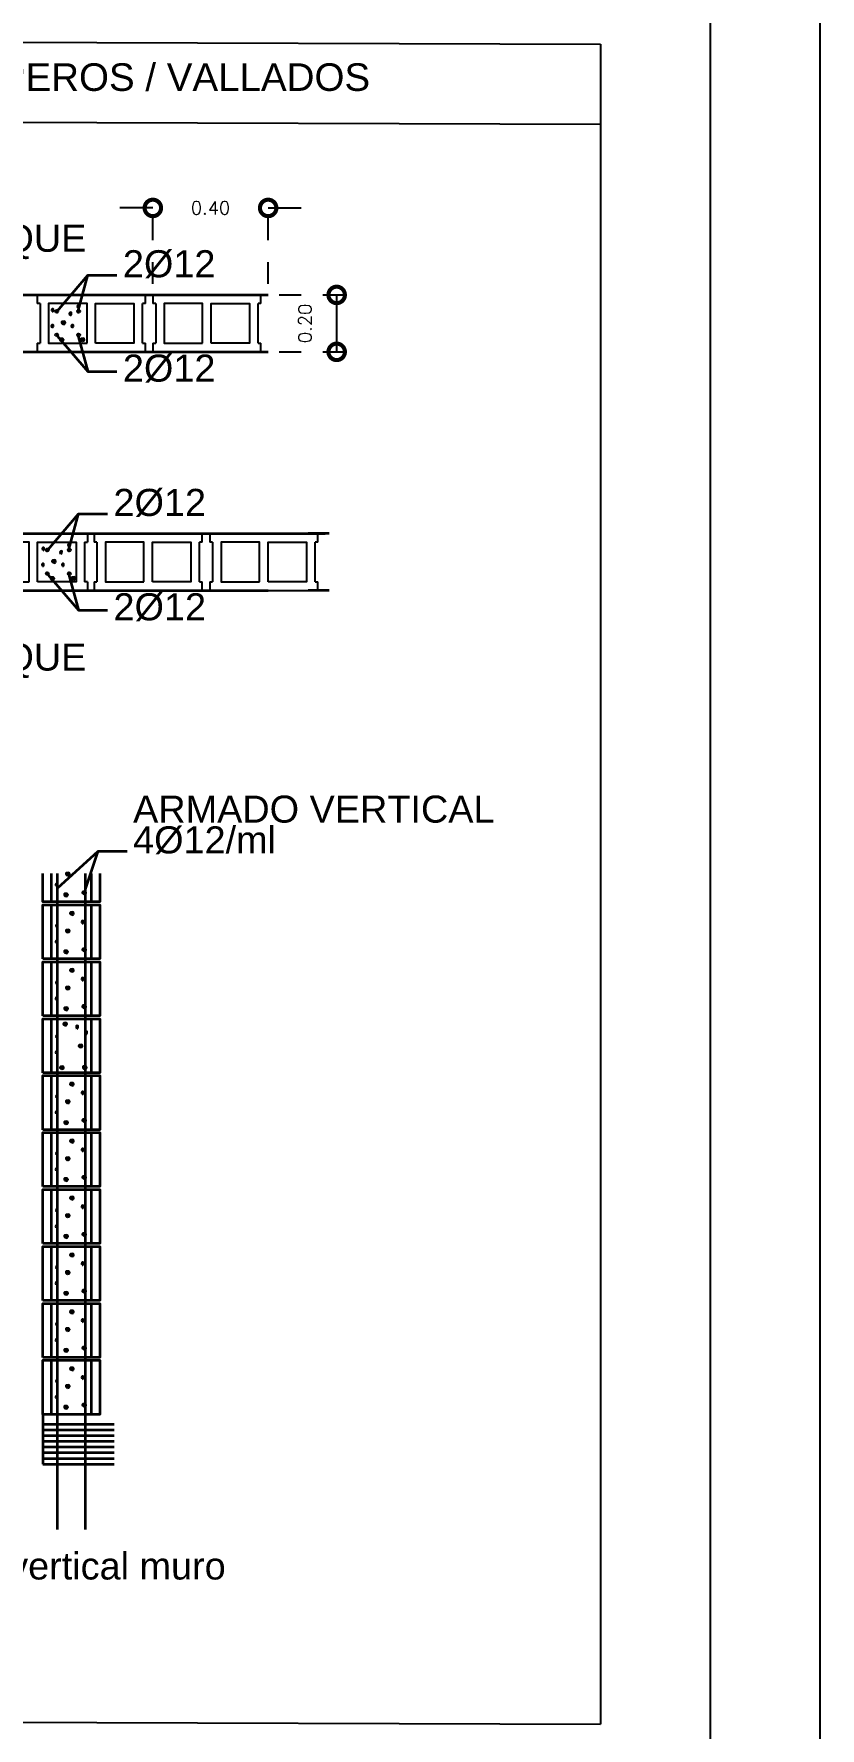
# Model space of a CAD drawing. Extents: x 2455 to 9764, y -806 to 181.
# Drawn here: x 4774.14 to 4777.72, y -658.07 to -650.35 of the extents above; entities that cross this region are included whole.
import ezdxf

# ---------------------------------------------------------------- set-up
doc = ezdxf.new("R2010")
doc.units = 0
doc.header["$LTSCALE"] = 0.2
doc.header["$MEASUREMENT"] = 0
doc.linetypes.add('PUNTOS2', pattern=[0.125, 0, -0.125])
doc.layers.get('0').update_dxf_attribs({"linetype": 'CONTINUOUS'})
doc.layers.add('0-CYPE2', color=4, linetype='CONTINUOUS', lineweight=35)
doc.layers.add('REF_REFERENCIAS', color=8, linetype='CONTINUOUS', lineweight=0)
for name, color, linetype in [('01_cajetín', 7, 'CONTINUOUS'), ('01_textos sup', 7, 'CONTINUOUS'), ('BLOQUES', 5, 'CONTINUOUS'), ('CYPECABECERA', 2, 'CONTINUOUS')]:
    doc.layers.add(name, color=color, linetype=linetype)
doc.layers.add('01_cartela', color=6, linetype='CONTINUOUS', plot=False)
doc.styles.add('Estilo1', font='swissel.ttf')
doc.styles.add('NIEVES2', font='sanss___.ttf')
doc.styles.add('ROMANS', font='romans')
doc.dimstyles.new('DECIMAL-50', dxfattribs={"dimtxt": 0.08, "dimasz": 0.15, "dimexe": 0.05, "dimexo": 0.05, "dimgap": 0.09, "dimtad": 0, "dimzin": 0, "dimdsep": 46, "dimtxsty": 'ROMANS', "dimblk": 'DOTSMALL', "dimcen": 0.09, "dimclrt": 7, "dimadec": 0, "dimazin": 0, "dimtfac": 1.38, "dimtix": 1, "dimtofl": 0, "dimtmove": 2, "dimatfit": 3, "dimldrblk": 'OBLIQUE', "dimfxl": 1, "dimtolj": 1, "dimtzin": 0, "dimarcsym": 0})

# ---------------------------------------------------------------- blocks, each defined once
blk = doc.blocks.new('PIE')
blk.add_lwpolyline([(-0.013, 0.073), (0.054, 0.051), (0.08, 0), (0.054, -0.076), (-0.008, -0.062), (-0.083, -0.062), (-0.093, 0.005), (-0.049, 0.041)], close=True)
blk = doc.blocks.new('*X1119')
at = {"color": 0}
for p, q in [((10.405, 14.2), (11.655, 14.2)), ((10.405, 14.1), (11.655, 14.1)), ((10.405, 14), (11.655, 14)), ((10.405, 13.9), (11.655, 13.9)), ((10.405, 13.8), (11.655, 13.8)), ((10.405, 13.7), (11.655, 13.7)), ((10.405, 13.6), (11.655, 13.6)), ((10.405, 13.5), (11.655, 13.5))]:
    blk.add_line(p, q, dxfattribs=at)
blk = doc.blocks.new('BLOQ')
at = {"layer": 'BLOQUES', "color": 8}
for p, q in [((0, 0.2), (0.02, 0.2)), ((0, 0), (0.02, 0))]:
    blk.add_line(p, q, dxfattribs=at)
at = {"layer": 'BLOQUES'}
for p, q in [((0.02, 0.2), (0.4, 0.2)), ((0.02, 0.17), (0.02, 0.2)), ((0.4, 0.2), (0.4, 0.17)), ((0.02, 0.17), (0.03, 0.17)), ((0.03, 0.03), (0.03, 0.17)), ((0.39, 0.17), (0.4, 0.17)), ((0.39, 0.17), (0.39, 0.03)), ((0.02, 0), (0.02, 0.03)), ((0.03, 0.03), (0.02, 0.03)), ((0.4, 0), (0.02, 0)), ((0.4, 0.03), (0.39, 0.03)), ((0.4, 0.03), (0.4, 0))]:
    blk.add_line(p, q, dxfattribs=at)
for points in [[(0.195, 0.03), (0.195, 0.17), (0.06, 0.17), (0.06, 0.03)], [(0.225, 0.03), (0.225, 0.17), (0.36, 0.17), (0.36, 0.03)]]:
    blk.add_lwpolyline(points, close=True, dxfattribs=at)
blk = doc.blocks.new('_DotSmall')
at = {"color": 0, "linetype": 'ByBlock', "const_width": 0.5}
blk.add_lwpolyline([(-0.0625, 0, 1), (0.0625, 0, 1)], format="xyb", close=True, dxfattribs=at)
blk = doc.blocks.new('*D1141')
at = {"layer": '01_cajetín', "color": 0, "linetype": 'PUNTOS2', "lineweight": -2, "transparency": 16777216}
for p, q in [((4775.2569, -651.538), (4775.5694, -651.538)), ((4775.2569, -651.7976), (4775.5694, -651.7976))]:
    blk.add_line(p, q, dxfattribs=at)
at = {"layer": '01_cajetín', "color": 0, "lineweight": -2, "transparency": 16777216}
blk.add_line((4775.5194, -651.538), (4775.5194, -651.7976), dxfattribs=at)
at = {"layer": '01_cajetín', "color": 0, "lineweight": -2, "transparency": 16777216, "xscale": 0.15, "yscale": 0.15, "zscale": 0.15}
for p, rotation in [((4775.5194, -651.538), 90), ((4775.5194, -651.7976), 270)]:
    blk.add_blockref('_DotSmall', p, dxfattribs=dict(at, rotation=rotation))
at = {"layer": '01_cajetín', "color": 7, "transparency": 16777216, "insert": (4775.3751, -651.6678), "char_height": 0.06, "attachment_point": 5, "rotation": 90, "style": 'ROMANS'}
blk.add_mtext('\\A1;0.20', dxfattribs=at)
blk = doc.blocks.new('*D1142')
at = {"layer": '01_cajetín', "color": 0, "linetype": 'PUNTOS2', "lineweight": -2, "transparency": 16777216}
for p, q in [((4774.6809, -651.488), (4774.6809, -651.0913)), ((4775.2069, -651.488), (4775.2069, -651.0913))]:
    blk.add_line(p, q, dxfattribs=at)
at = {"layer": '01_cajetín', "color": 0, "lineweight": -2, "transparency": 16777216}
for p, q in [((4774.6809, -651.1413), (4774.5309, -651.1413)), ((4775.2069, -651.1413), (4775.3569, -651.1413))]:
    blk.add_line(p, q, dxfattribs=at)
at = {"layer": '01_cajetín', "color": 0, "lineweight": -2, "transparency": 16777216, "xscale": 0.15, "yscale": 0.15, "zscale": 0.15}
blk.add_blockref('_DotSmall', (4774.6809, -651.1413), dxfattribs=at)
at = {"layer": '01_cajetín', "color": 0, "lineweight": -2, "transparency": 16777216, "xscale": 0.15, "yscale": 0.15, "zscale": 0.15, "rotation": 180}
blk.add_blockref('_DotSmall', (4775.2069, -651.1413), dxfattribs=at)
at = {"layer": '01_cajetín', "color": 7, "transparency": 16777216, "insert": (4774.9439, -651.1413), "char_height": 0.06, "attachment_point": 5, "style": 'ROMANS'}
blk.add_mtext('\\A1;0.40', dxfattribs=at)

msp = doc.modelspace()

# ---------------------------------------------------------------- linework, layer by layer
at = {"layer": '0-CYPE2', "color": 2, "linetype": 'Continuous'}
for p, q in [((4774.2449, -651.6113), (4774.3843, -651.4478)), ((4770.7723, -651.538), (4775.2069, -651.538)), ((4774.2449, -651.7244), (4774.3843, -651.8879)), ((4770.7723, -651.7976), (4775.2069, -651.7976)), ((4774.202, -652.6996), (4774.3414, -652.5361)), ((4771.0319, -652.6263), (4775.4665, -652.6263)), ((4775.4856, -652.6263), (4775.3894, -652.6263)), ((4774.202, -652.8127), (4774.3414, -652.9762)), ((4770.7723, -652.8859), (4775.2069, -652.8859)), ((4775.4856, -652.8859), (4775.3894, -652.8859)), ((4774.2453, -654.2436), (4774.4307, -654.0749)), ((4774.2184, -654.3062), (4774.2184, -654.1757)), ((4774.2453, -657.1682), (4774.2453, -654.1757)), ((4774.3732, -657.1682), (4774.3732, -654.1757)), ((4774.4001, -654.1757), (4774.4001, -654.3062)), ((4774.2184, -654.5658), (4774.2184, -654.3192)), ((4774.4001, -654.3192), (4774.4001, -654.5658)), ((4774.2184, -654.8254), (4774.2184, -654.5788)), ((4774.4001, -654.5788), (4774.4001, -654.8254)), ((4774.2184, -655.085), (4774.2184, -654.8384)), ((4774.4001, -654.8384), (4774.4001, -655.085)), ((4774.2184, -655.3446), (4774.2184, -655.098)), ((4774.4001, -655.098), (4774.4001, -655.3446)), ((4774.2184, -655.6041), (4774.2184, -655.3575)), ((4774.4001, -655.3575), (4774.4001, -655.6041)), ((4774.2184, -655.8637), (4774.2184, -655.6171)), ((4774.4001, -655.6171), (4774.4001, -655.8637)), ((4774.2184, -656.1233), (4774.2184, -655.8767)), ((4774.4001, -655.8767), (4774.4001, -656.1233)), ((4774.2184, -656.3829), (4774.2184, -656.1363)), ((4774.4001, -656.1363), (4774.4001, -656.3829)), ((4774.2184, -656.6425), (4774.2184, -656.3959)), ((4774.4001, -656.3959), (4774.4001, -656.6425)), ((4774.1795, -656.6425), (4774.1795, -656.8692))]:
    msp.add_line(p, q, dxfattribs=at)
for points in [[(4774.3398, -651.6104), (4774.3843, -651.4478), (4774.5168, -651.4478)], [(4774.3398, -651.7253), (4774.3843, -651.8879), (4774.5168, -651.8879)], [(4774.2969, -652.6987), (4774.3414, -652.5361), (4774.4739, -652.5361)], [(4774.2969, -652.8136), (4774.3414, -652.9762), (4774.4739, -652.9762)], [(4774.3732, -654.2482), (4774.4307, -654.0749), (4774.5632, -654.0749)], [(4774.439, -654.1757), (4774.439, -654.3062), (4774.1795, -654.3062), (4774.1795, -654.1757)]]:
    msp.add_lwpolyline(points, dxfattribs=at)
for points in [[(4774.1795, -654.5658), (4774.1795, -654.3192), (4774.439, -654.3192), (4774.439, -654.5658)], [(4774.1795, -654.8254), (4774.1795, -654.5788), (4774.439, -654.5788), (4774.439, -654.8254)], [(4774.1795, -655.085), (4774.1795, -654.8384), (4774.439, -654.8384), (4774.439, -655.085)], [(4774.1795, -655.3446), (4774.1795, -655.098), (4774.439, -655.098), (4774.439, -655.3446)], [(4774.1795, -655.6041), (4774.1795, -655.3575), (4774.439, -655.3575), (4774.439, -655.6041)], [(4774.1795, -655.8637), (4774.1795, -655.6171), (4774.439, -655.6171), (4774.439, -655.8637)], [(4774.1795, -656.1233), (4774.1795, -655.8767), (4774.439, -655.8767), (4774.439, -656.1233)], [(4774.1795, -656.3829), (4774.1795, -656.1363), (4774.439, -656.1363), (4774.439, -656.3829)], [(4774.1795, -656.6425), (4774.1795, -656.3959), (4774.439, -656.3959), (4774.439, -656.6425)]]:
    msp.add_lwpolyline(points, close=True, dxfattribs=at)
for centre in [(4774.2422, -651.6132), (4774.3423, -651.6132), (4774.2422, -651.72), (4774.3423, -651.7208), (4774.1993, -652.7015), (4774.2994, -652.7015), (4774.1993, -652.8083), (4774.2994, -652.8091)]:
    msp.add_circle(centre, 0.00514, dxfattribs=at)
at = {"layer": '01_cartela', "color": 3}
msp.add_lwpolyline([(4747.0868, -646.4492), (4747.0868, -667.9842), (4777.7248, -667.9842), (4777.7248, -646.4492)], close=True, dxfattribs=at)
at = {"layer": '01_textos sup'}
for p in [(4776.7233, -650.3948), (4769.7307, -658.0326)]:
    msp.add_line(p, (4776.7233, -658.056), dxfattribs=at)
at = {"layer": 'CYPECABECERA', "color": 7, "linetype": 'Continuous'}
for p, q in [((4769.7307, -650.3714), (4776.7233, -650.3948)), ((4769.7307, -650.7353), (4776.7233, -650.7588))]:
    msp.add_line(p, q, dxfattribs=at)
msp.add_lwpolyline([(4777.2248, -662.658), (4777.2248, -646.9492), (4763.006, -646.9492), (4763.006, -667.4842), (4770.0539, -667.4842), (4770.0539, -662.658)], close=True, dxfattribs=at)

# ---------------------------------------------------------------- block references
at = {"layer": '0-CYPE2', "color": 2, "linetype": 'Continuous'}
for name, p, xscale, yscale, zscale in [('BLOQ', (4774.6726, -651.7976), -1.29789855152977, 1.297898551582233, 1.297898551527671), ('BLOQ', (4775.2001, -651.7976), -1.29789855152977, 1.297898551582233, 1.297898551527671), ('PIE', (4774.2734, -651.6656), 0.08792800488029105, -0.07495920127177912, 0.08792800490034787), ('PIE', (4774.3611, -651.7421), 0.08792800488029105, -0.07495920127177912, 0.08792800490034787), ('PIE', (4774.2661, -651.7432), 0.08792800488029105, -0.07495920127177912, 0.08792800490034787), ('BLOQ', (4773.8632, -652.8859), 1.29789855152977, 1.297898551582233, 1.29789855152977), ('BLOQ', (4774.9322, -652.8859), -1.29789855152977, 1.297898551582233, 1.297898551527671), ('BLOQ', (4775.4597, -652.8859), -1.29789855152977, 1.297898551582233, 1.297898551527671), ('PIE', (4774.2305, -652.7539), 0.08792800488029105, -0.07495920127177912, 0.08792800490034787), ('PIE', (4774.2231, -652.8315), 0.08792800488029105, -0.07495920127177912, 0.08792800490034787), ('PIE', (4774.3182, -652.8304), 0.08792800488029105, -0.07495920127177912, 0.08792800490034787), ('PIE', (4774.2929, -654.1794), 0.08792800488029105, -0.07495920127177912, 0.08792800490034787), ('PIE', (4774.2855, -654.2743), 0.08792800488029105, -0.07495920127177912, 0.08792800490034787), ('PIE', (4774.3684, -654.2643), 0.08792800488029105, -0.07495920127177912, 0.08792800490034787), ('PIE', (4774.3122, -654.3587), 0.08792800488029105, -0.07495920127177912, 0.08792800490034787), ('PIE', (4774.2929, -654.439), 0.08792800488029105, -0.07495920127177912, 0.08792800490034787), ('PIE', (4774.3684, -654.5239), 0.08792800488029105, -0.07495920127177912, 0.08792800490034787), ('PIE', (4774.2855, -654.5339), 0.08792800488029105, -0.07495920127177912, 0.08792800490034787), ('PIE', (4774.3122, -654.6183), 0.08792800488029105, -0.07495920127177912, 0.08792800490034787), ('PIE', (4774.2929, -654.6986), 0.08792800488029105, -0.07495920127177912, 0.08792800490034787), ('PIE', (4774.2855, -654.7935), 0.08792800488029105, -0.07495920127177912, 0.08792800490034787), ('PIE', (4774.3684, -654.7835), 0.08792800488029105, -0.07495920127177912, 0.08792800490034787), ('PIE', (4774.2814, -654.8633), 0.08792800488029105, -0.07495920127177912, 0.08792800490034787), ('PIE', (4774.3515, -654.9632), 0.08792800488029105, -0.07495920127177912, 0.08792800490034787), ('PIE', (4774.2665, -655.0622), 0.08792800488029105, -0.07495920127177912, 0.08792800490034787), ('PIE', (4774.3707, -655.0617), 0.08792800488029105, -0.07495920127177912, 0.08792800490034787), ('PIE', (4774.3122, -655.1375), 0.08792800488029105, -0.07495920127177912, 0.08792800490034787), ('PIE', (4774.2929, -655.2177), 0.08792800488029105, -0.07495920127177912, 0.08792800490034787), ('PIE', (4774.2855, -655.3126), 0.08792800488029105, -0.07495920127177912, 0.08792800490034787), ('PIE', (4774.3684, -655.3026), 0.08792800488029105, -0.07495920127177912, 0.08792800490034787), ('PIE', (4774.3122, -655.397), 0.08792800488029105, -0.07495920127177912, 0.08792800490034787), ('PIE', (4774.2929, -655.4773), 0.08792800488029105, -0.07495920127177912, 0.08792800490034787), ('PIE', (4774.2855, -655.5722), 0.08792800488029105, -0.07495920127177912, 0.08792800490034787), ('PIE', (4774.3684, -655.5622), 0.08792800488029105, -0.07495920127177912, 0.08792800490034787), ('PIE', (4774.3122, -655.6566), 0.08792800488029105, -0.07495920127177912, 0.08792800490034787), ('PIE', (4774.2929, -655.7369), 0.08792800488029105, -0.07495920127177912, 0.08792800490034787), ('PIE', (4774.2855, -655.8318), 0.08792800488029105, -0.07495920127177912, 0.08792800490034787), ('PIE', (4774.3684, -655.8218), 0.08792800488029105, -0.07495920127177912, 0.08792800490034787), ('PIE', (4774.3122, -655.9162), 0.08792800488029105, -0.07495920127177912, 0.08792800490034787), ('PIE', (4774.2929, -655.9965), 0.08792800488029105, -0.07495920127177912, 0.08792800490034787), ('PIE', (4774.2855, -656.0913), 0.08792800488029105, -0.07495920127177912, 0.08792800490034787), ('PIE', (4774.3684, -656.0814), 0.08792800488029105, -0.07495920127177912, 0.08792800490034787), ('PIE', (4774.3122, -656.1758), 0.08792800488029105, -0.07495920127177912, 0.08792800490034787), ('PIE', (4774.2929, -656.256), 0.08792800488029105, -0.07495920127177912, 0.08792800490034787), ('PIE', (4774.2855, -656.3509), 0.08792800488029105, -0.07495920127177912, 0.08792800490034787), ('PIE', (4774.3684, -656.3409), 0.08792800488029105, -0.07495920127177912, 0.08792800490034787), ('PIE', (4774.3122, -656.4354), 0.08792800488029105, -0.07495920127177912, 0.08792800490034787), ('PIE', (4774.2929, -656.5156), 0.08792800488029105, -0.07495920127177912, 0.08792800490034787), ('PIE', (4774.3684, -656.6005), 0.08792800488029105, -0.07495920127177912, 0.08792800490034787), ('PIE', (4774.2855, -656.6105), 0.08792800488029105, -0.07495920127177912, 0.08792800490034787)]:
    msp.add_blockref(name, p, dxfattribs=dict(at, xscale=xscale, yscale=yscale, zscale=zscale))
for name, p, xscale, yscale, zscale, rotation in [('PIE', (4774.2236, -651.608), 0.03741617236894137, -0.08033363364358685, 0.03741617229802044, 349.7031746896402), ('PIE', (4774.3048, -651.6245), 0.03741617236894137, -0.08033363364358685, 0.03741617229802044, 349.7031746896402), ('PIE', (4774.3407, -651.5912), 0.03741617236894137, -0.08033363364358685, 0.03741617229802044, 349.7031746896402), ('PIE', (4774.2225, -651.6811), 0.03741617236894137, -0.08033363364358685, 0.03741617229802044, 349.7031746896402), ('PIE', (4774.3137, -651.6811), 0.03741617236894137, -0.08033363364358685, 0.03741617229802044, 349.7031746896402), ('PIE', (4774.1807, -652.6962), 0.03741617236894137, -0.08033363364358685, 0.03741617229802044, 349.7031746896402), ('PIE', (4774.2619, -652.7128), 0.03741617236894137, -0.08033363364358685, 0.03741617229802044, 349.7031746896402), ('PIE', (4774.2978, -652.6795), 0.03741617236894137, -0.08033363364358685, 0.03741617229802044, 349.7031746896402), ('PIE', (4774.1796, -652.7694), 0.03741617236894137, -0.08033363364358685, 0.03741617229802044, 349.7031746896402), ('PIE', (4774.2708, -652.7694), 0.03741617236894137, -0.08033363364358685, 0.03741617229802044, 349.7031746896402), ('PIE', (4774.242, -654.2287), 0.03741617236894137, -0.08033363364358685, 0.03741617229802044, 349.7031746896402), ('PIE', (4774.2431, -654.4151), 0.03741617236894137, -0.08033363364358685, 0.03741617229802044, 349.7031746896402), ('PIE', (4774.3602, -654.3983), 0.03741617236894137, -0.08033363364358685, 0.03741617229802044, 349.7031746896402), ('PIE', (4774.242, -654.4883), 0.03741617236894137, -0.08033363364358685, 0.03741617229802044, 349.7031746896402), ('PIE', (4774.2431, -654.6747), 0.03741617236894137, -0.08033363364358685, 0.03741617229802044, 349.7031746896402), ('PIE', (4774.3602, -654.6579), 0.03741617236894137, -0.08033363364358685, 0.03741617229802044, 349.7031746896402), ('PIE', (4774.242, -654.7479), 0.03741617236894137, -0.08033363364358685, 0.03741617229802044, 349.7031746896402), ('PIE', (4774.3355, -654.8769), 0.03741617236894137, -0.08033363364358685, 0.03741617229802044, 349.7031746896402), ('PIE', (4774.3763, -654.903), 0.03741617236894137, -0.08033363364358685, 0.03741617229802044, 349.7031746896402), ('PIE', (4774.2431, -654.9197), 0.03741617236894137, -0.08033363364358685, 0.03741617229802044, 349.7031746896402), ('PIE', (4774.242, -654.9929), 0.03741617236894137, -0.08033363364358685, 0.03741617229802044, 349.7031746896402), ('PIE', (4774.2431, -655.1938), 0.03741617236894137, -0.08033363364358685, 0.03741617229802044, 349.7031746896402), ('PIE', (4774.3602, -655.1771), 0.03741617236894137, -0.08033363364358685, 0.03741617229802044, 349.7031746896402), ('PIE', (4774.242, -655.267), 0.03741617236894137, -0.08033363364358685, 0.03741617229802044, 349.7031746896402), ('PIE', (4774.3602, -655.4367), 0.03741617236894137, -0.08033363364358685, 0.03741617229802044, 349.7031746896402), ('PIE', (4774.242, -655.5266), 0.03741617236894137, -0.08033363364358685, 0.03741617229802044, 349.7031746896402), ('PIE', (4774.2431, -655.4534), 0.03741617236894137, -0.08033363364358685, 0.03741617229802044, 349.7031746896402), ('PIE', (4774.2431, -655.713), 0.03741617236894137, -0.08033363364358685, 0.03741617229802044, 349.7031746896402), ('PIE', (4774.3602, -655.6962), 0.03741617236894137, -0.08033363364358685, 0.03741617229802044, 349.7031746896402), ('PIE', (4774.242, -655.7862), 0.03741617236894137, -0.08033363364358685, 0.03741617229802044, 349.7031746896402), ('PIE', (4774.2431, -655.9726), 0.03741617236894137, -0.08033363364358685, 0.03741617229802044, 349.7031746896402), ('PIE', (4774.3602, -655.9558), 0.03741617236894137, -0.08033363364358685, 0.03741617229802044, 349.7031746896402), ('PIE', (4774.242, -656.0458), 0.03741617236894137, -0.08033363364358685, 0.03741617229802044, 349.7031746896402), ('PIE', (4774.3602, -656.2154), 0.03741617236894137, -0.08033363364358685, 0.03741617229802044, 349.7031746896402), ('PIE', (4774.2431, -656.2321), 0.03741617236894137, -0.08033363364358685, 0.03741617229802044, 349.7031746896402), ('PIE', (4774.242, -656.3053), 0.03741617236894137, -0.08033363364358685, 0.03741617229802044, 349.7031746896402), ('PIE', (4774.2431, -656.4917), 0.03741617236894137, -0.08033363364358685, 0.03741617229802044, 349.7031746896402), ('PIE', (4774.3602, -656.475), 0.03741617236894137, -0.08033363364358685, 0.03741617229802044, 349.7031746896402), ('PIE', (4774.242, -656.5649), 0.03741617236894137, -0.08033363364358685, 0.03741617229802044, 349.7031746896402), ('*X1119', (4771.4785, -653.1831), -0.2595797103256278, 0.2595797105682721, 0.2595797103055343, 180)]:
    msp.add_blockref(name, p, dxfattribs=dict(at, xscale=xscale, yscale=yscale, zscale=zscale, rotation=rotation))

# ---------------------------------------------------------------- texts
at = {"color": 7, "linetype": 'Continuous', "style": 'Estilo1'}
msp.add_text('ARMADO MURO B. DE HORMIGÓN. CASETA DE APEROS / VALLADOS', height=0.125779, dxfattribs=at).set_placement((4769.8244, -650.6076))
at = {"layer": 'REF_REFERENCIAS', "color": 2, "linetype": 'Continuous', "style": 'NIEVES2'}
for s, height, p in [('BLOQUE ', 0.12351, (4773.6587, -651.3412)), ('2%%c12', 0.12351, (4774.5443, -651.4576)), ('2%%c12', 0.12351, (4774.5443, -651.9335)), ('2%%c12', 0.12351, (4774.5014, -652.5459)), ('2%%c12', 0.12351, (4774.5014, -653.0218)), ('BLOQUE ', 0.12351, (4773.6587, -653.251)), ('ARMADO VERTICAL', 0.123514, (4774.5907, -653.9444)), ('4%%C12/ml', 0.12351, (4774.5907, -654.0847)), ('Sección vertical muro', 0.123514, (4773.364, -657.3956))]:
    msp.add_text(s, height=height, dxfattribs=at).set_placement(p)

# ---------------------------------------------------------------- dimensions: what is measured, and where the dimension line sits
at = {"layer": '01_cajetín', "color": 5}
dim = msp.add_linear_dim(base=(4775.2069, -651.1413), p1=(4774.6809, -651.538), p2=(4775.2069, -651.538), text='0.40', dimstyle='DECIMAL-50', override={"dimtxt": 0.06, "dimfxl": 0.09, "dimarcsym": 2}, dxfattribs=at)
dim.commit()
dim.dimension.update_dxf_attribs({"geometry": '*D1142', "text_midpoint": (4774.9439, -651.1413)})
dim = msp.add_linear_dim(base=(4775.5194, -651.7976), p1=(4775.2069, -651.538), p2=(4775.2069, -651.7976), angle=90, text='0.20', dimstyle='DECIMAL-50', override={"dimtxt": 0.06, "dimfxl": 0.09, "dimarcsym": 2}, dxfattribs=at)
dim.commit()
dim.dimension.update_dxf_attribs({"geometry": '*D1141', "text_midpoint": (4775.3751, -651.6678), "dimtype": 160})

doc.saveas('drawing.dxf')
